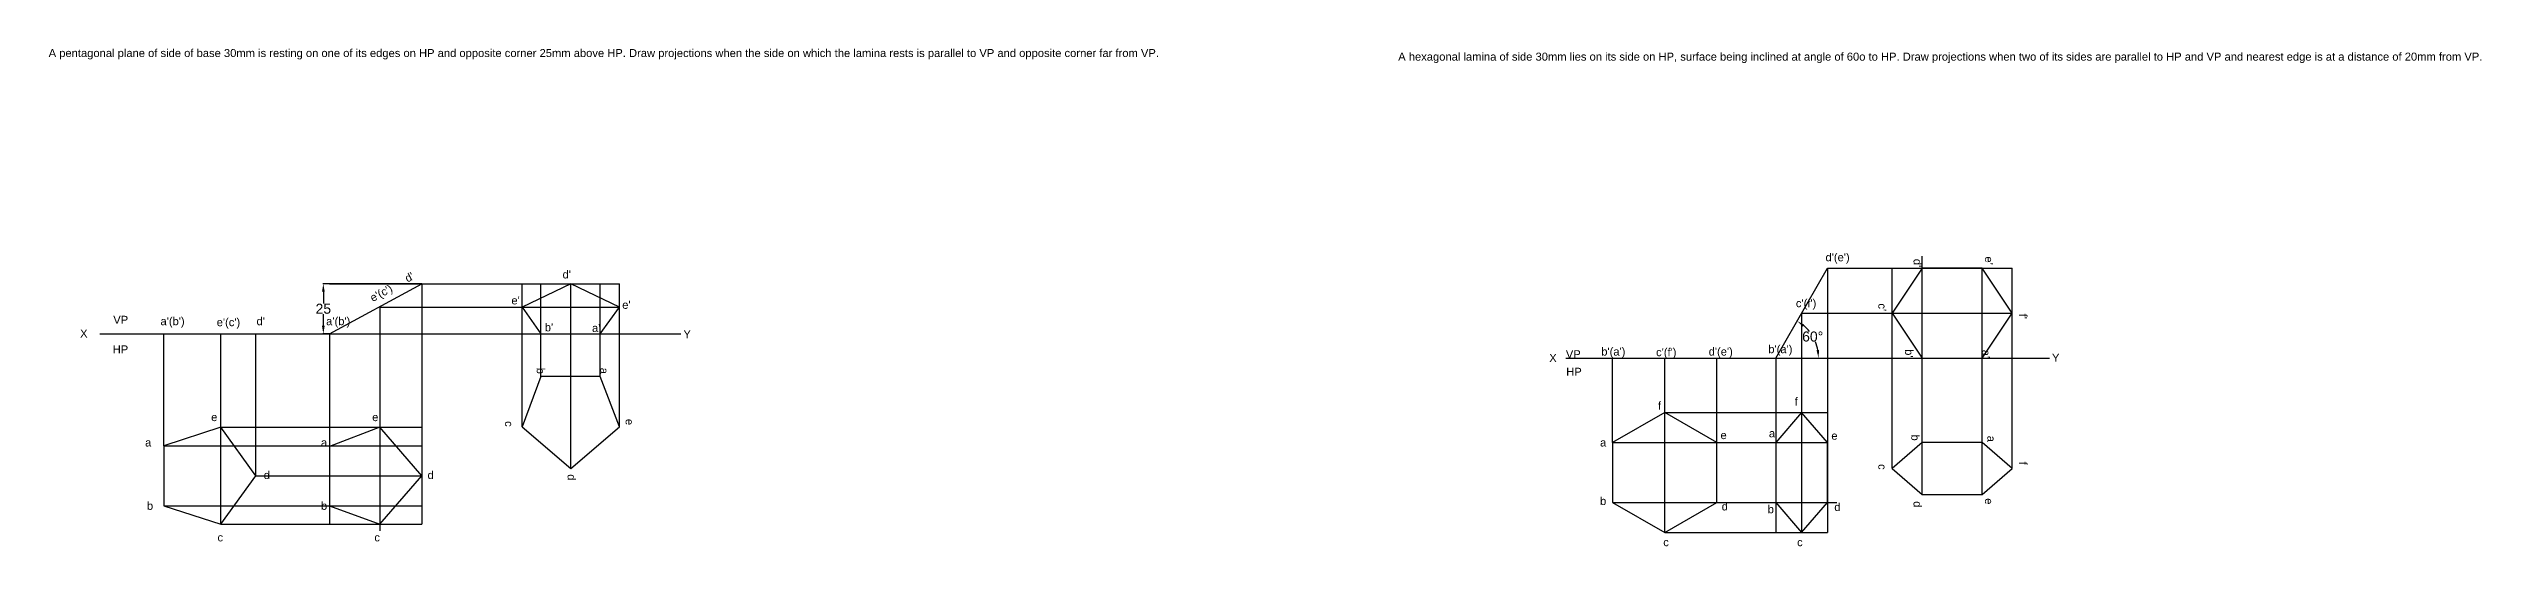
# Model space of a CAD drawing. Header units: inches. Extents: x -117 to 2874, y -258 to 227.
# Drawn here: x 1658 to 2874, y -22 to 227 of the extents above; entities that cross this region are included whole.
import ezdxf

# ---------------------------------------------------------------- set-up
doc = ezdxf.new("R2010")
doc.units = ezdxf.units.IN
doc.header["$MEASUREMENT"] = 0
doc.styles.get("Standard").update_dxf_attribs({"font": 'arial.ttf'})
doc.dimstyles.get("Standard").update_dxf_attribs({"dimtxt": 5, "dimasz": 4, "dimexe": 0.18, "dimexo": 0.0625, "dimgap": 0.09, "dimtad": 0, "dimtih": 1, "dimtoh": 1, "dimdec": 0, "dimzin": 0, "dimdsep": 46, "dimtxsty": 'Standard', "dimcen": 0.09, "dimadec": 0, "dimazin": 0, "dimtfac": 1, "dimtdec": 0, "dimtofl": 0, "dimtmove": 0, "dimatfit": 3, "dimfxl": 1, "dimtolj": 1, "dimtzin": 0, "dimarcsym": 0})

# ---------------------------------------------------------------- blocks, each defined once
blk = doc.blocks.new('*D2')
at = {"color": 0, "lineweight": -2, "transparency": 16777216}
for p, q in [((1844.3, 109.2), (1794.9, 109.2)), ((1795.1, 105.2), (1795.1, 99.4)), ((1795.1, 88.2), (1795.1, 94.1)), ((1798.1, 84.2), (1794.9, 84.2))]:
    blk.add_line(p, q, dxfattribs=at)
at = {"color": 0, "transparency": 16777216}
for points in [[(1794.4, 105.2), (1795.8, 105.2), (1795.1, 109.2)], [(1794.4, 88.2), (1795.8, 88.2), (1795.1, 84.2)]]:
    blk.add_solid(points, dxfattribs=at)
at = {"layer": 'Defpoints', "color": 0, "transparency": 16777216}
for p in [(1795.1, 109.2), (1844.3, 109.2), (1798.2, 84.2)]:
    blk.add_point(p, dxfattribs=at)
at = {"color": 0, "transparency": 16777216, "insert": (1795.1, 96.7), "char_height": 5, "attachment_point": 5}
blk.add_mtext('\\A1;25', dxfattribs=at)
blk = doc.blocks.new('*D3')
at = {"color": 0, "lineweight": -2, "transparency": 16777216}
for start, end in [(38.5498, 49.3014), (10.6986, 22.136)]:
    blk.add_arc((2521.1, 72), 21.5, start, end, dxfattribs=at)
at = {"color": 0, "transparency": 16777216}
for points in [[(2534.7, 87.8), (2535.4, 88.8), (2531.8, 90.6)], [(2542.8, 76.1), (2541.5, 76), (2542.5, 72)]]:
    blk.add_solid(points, dxfattribs=at)
at = {"layer": 'Defpoints', "color": 0, "transparency": 16777216}
for p in [(2547, 117), (2541.2, 79.4), (2416.2, 72), (2521.1, 72), (2804.9, 72)]:
    blk.add_point(p, dxfattribs=at)
at = {"color": 0, "transparency": 16777216, "insert": (2539.6, 82.8), "char_height": 5, "attachment_point": 5}
blk.add_mtext('\\A1;60°', dxfattribs=at)

msp = doc.modelspace()

# ---------------------------------------------------------------- linework, layer by layer
for p, q in [((2594.3, 29.8), (2594.3, 123)), ((2547, 117), (2547, -15.2)), ((2547, 117), (2639.3, 117)), ((2579.3, 16.8), (2579.3, 117)), ((2624.3, 29.8), (2624.3, 117)), ((2639.3, 16.8), (2639.3, 117)), ((1798.2, 109.2), (1844.3, 109.2)), ((1823.4, 97.6), (1823.4, -14.4)), ((1823.4, 97.6), (1943.1, 97.6)), ((1844.3, 109.2), (1844.3, -11.1)), ((1844.3, 109.2), (1943.1, 109.2)), ((1894.5, 37.7), (1894.5, 109.2)), ((1903.8, 62.9), (1903.8, 109.2)), ((1918.8, 16.8), (1918.8, 109.2)), ((1933.4, 62.9), (1933.4, 109.2)), ((1943.1, 37.7), (1943.1, 109.2)), ((2534, 94.5), (2534, -15.2)), ((2534, 94.5), (2639.3, 94.5)), ((1683.3, 84.2), (1973.8, 84.2)), ((1715.3, 28.1), (1715.3, 84.2)), ((1743.8, 37.4), (1743.8, 84.2)), ((1761.4, 13.1), (1761.4, 84.2)), ((1798.2, 84.2), (1798.2, -11.1)), ((1903.8, 62.9), (1894.5, 37.7)), ((1933.4, 62.9), (1903.8, 62.9)), ((1943.1, 37.7), (1933.4, 62.9)), ((2416.2, 72), (2657.9, 72)), ((2439.6, 29.8), (2439.6, 72)), ((2439.6, 72), (2491.6, 72)), ((2465.6, -15.2), (2465.6, 72)), ((2491.6, 29.8), (2491.6, 72)), ((2521.1, 72), (2521.1, -15.2)), ((1743.8, -11.1), (1743.8, 37.4)), ((1743.8, 37.4), (1844.3, 37.4)), ((1823.4, 37.4), (1798.2, 27.8)), ((1844.3, 13.1), (1823.4, 37.4)), ((1894.5, 37.7), (1918.8, 16.8)), ((1918.8, 16.8), (1943.1, 37.7)), ((2465.6, 44.8), (2547, 44.8)), ((2534, 44.8), (2521.1, 29.8)), ((2547, 29.8), (2534, 44.8)), ((1715.3, 28.1), (1844.3, 28.1)), ((1798.2, 27.8), (1798.2, -1.9)), ((2439.6, 29.8), (2547, 29.8)), ((2521.1, 29.8), (2521.1, -0.2)), ((2547, -0.2), (2547, 29.8)), ((2594.3, 29.8), (2579.3, 16.8)), ((2624.3, 29.8), (2594.3, 29.8)), ((2594.3, 3.8), (2594.3, 29.8)), ((2639.3, 16.8), (2624.3, 29.8)), ((2624.3, 3.8), (2624.3, 29.8)), ((1761.4, 13.1), (1844.3, 13.1)), ((1823.4, -11.1), (1844.3, 13.1)), ((2579.3, 16.8), (2594.3, 3.8)), ((2624.3, 3.8), (2639.3, 16.8)), ((2594.3, 3.8), (2624.3, 3.8)), ((1715.3, -1.9), (1844.3, -1.9)), ((1743.8, -11.1), (1844.3, -11.1)), ((1798.2, -1.9), (1823.4, -11.1)), ((2439.6, -0.2), (2551.6, -0.2)), ((2521.1, -0.2), (2534, -15.2)), ((2534, -15.2), (2547, -0.2)), ((2465.6, -15.2), (2547, -15.2))]:
    msp.add_line(p, q)
at = {"lineweight": 30}
for p, q in [((2521.1, 72), (2547, 117)), ((2594.3, 117), (2579.3, 94.5)), ((2624.3, 117), (2594.3, 117)), ((2639.3, 94.5), (2624.3, 117)), ((1798.2, 84.2), (1844.3, 109.2)), ((1918.8, 109.2), (1894.5, 97.6)), ((1894.5, 97.6), (1903.8, 84.2)), ((1943.1, 97.6), (1918.8, 109.2)), ((1933.4, 84.2), (1943.1, 97.6)), ((2579.3, 94.5), (2594.3, 72)), ((2624.3, 72), (2639.3, 94.5)), ((1715.3, 84.2), (1761.4, 84.2)), ((1903.8, 84.2), (1933.4, 84.2)), ((2439.6, 72), (2491.6, 72)), ((2594.3, 72), (2624.3, 72))]:
    msp.add_line(p, q, dxfattribs=at)
for points in [[(1715.3, 28.1), (1715.3, -1.9), (1743.8, -11.1), (1761.4, 13.1), (1743.8, 37.4)], [(2439.6, 29.8), (2439.6, -0.2), (2465.6, -15.2), (2491.6, -0.2), (2491.6, 29.8), (2465.6, 44.8)]]:
    msp.add_lwpolyline(points, close=True, dxfattribs=at)

# ---------------------------------------------------------------- texts
at = {"char_height": 4, "attachment_point": 1}
for s, insert, width in [('A pentagonal plane of side of base 30mm is resting on one of its edges on HP and opposite corner 25mm above HP. Draw projections when the side on which the lamina rests is parallel to VP and opposite corner far from VP.', (1657.8, 226.7), 582.313), ('A hexagonal lamina of side 30mm lies on its side on HP, surface being inclined at angle of 60o to HP. Draw projections when two of its sides are parallel to HP and VP and nearest edge is at a distance of 20mm from VP.', (2332.4, 224.9), 568.607)]:
    msp.add_mtext(s, dxfattribs=dict(at, insert=insert, width=width))
for s, insert in [("d'(e')", (2546, 124.5)), ("d'", (1914.7, 115.9)), ("e'", (1889.1, 102.9)), ("e'", (1944.5, 100.7)), ("c'(f')", (2531.2, 101.5)), ('X', (1673.5, 86.3)), ('VP', (1690.1, 93.2)), ("a'(b')", (1713.7, 92.5)), ("e'(c')", (1741.8, 92)), ("d'", (1761.7, 92.5)), ("a'(b')", (1796.5, 92.5)), ("b'", (1905.8, 89.4)), ("a'", (1929.4, 89.1)), ('Y', (1975.1, 86)), ('HP', (1689.8, 78.4)), ('X', (2407.9, 74.1)), ('VP', (2416.2, 76)), ("b'(a')", (2433.9, 77.3)), ("c'(f')", (2461.3, 77)), ("d'(e')", (2487.6, 77.3)), ("b'(a')", (2517.4, 78.5)), ('Y', (2659.2, 74.2)), ('HP', (2416.4, 67.2)), ('f', (2462.2, 50.2)), ('f', (2530.6, 52.3)), ('e', (1739, 44.5)), ('e', (1819.5, 44.5)), ('a', (1706, 31.8)), ('a', (1793.9, 31.8)), ('a', (2433.3, 31.8)), ('e', (2493.5, 35.5)), ('a', (2517.7, 36.4)), ('e', (2548.9, 35.2)), ('d', (1765.3, 15.5)), ('d', (1847.2, 15.5)), ('b', (1706.9, 0.1)), ('b', (1793.9, 0.1)), ('b', (2433.3, 2.5)), ('d', (2494.1, -0.2)), ('b', (2517.1, -1.6)), ('d', (2550.4, -0.5)), ('c', (1742.2, -15.7)), ('c', (1820.6, -15.7)), ('c', (2464.9, -18.1)), ('c', (2531.8, -18.1))]:
    msp.add_mtext_dynamic_manual_height_columns(s, width=25.429, gutter_width=20, heights=[0], dxfattribs=dict(at, insert=insert))
for s, insert, rotation in [("e'", (2629.7, 122.9), 270), ("d'", (1835.3, 113.3), 28), ("d'", (2594, 121.7), 270), ("e'(c')", (1817.9, 103.6), 28), ("c'", (2576.4, 99.4), 270), ("f'", (2646.8, 94.3), 270), ("b'", (2589.8, 76.5), 270), ("a'", (2628.3, 76.2), 270), ('b', (1905.8, 67.2), 270), ('a', (1937.5, 67.2), 270), ('c', (1889.9, 40.5), 270), ('e', (1950.2, 41.6), 270), ('b', (2592.9, 33.8), 270), ('a', (2630.9, 33.2), 270), ('d', (1921.2, 13.9), 270), ('c', (2576.4, 19), 270), ('f', (2646.8, 20.2), 270), ('d', (2594, 0.4), 270), ('e', (2629.7, 1.9), 270)]:
    msp.add_mtext_dynamic_manual_height_columns(s, width=25.429, gutter_width=20, heights=[0], dxfattribs=dict(at, insert=insert, rotation=rotation))

# ---------------------------------------------------------------- dimensions: what is measured, and where the dimension line sits
dim = msp.add_angular_dim_2l(base=(2541.2, 79.4), line1=((2521.1, 72), (2547, 117)), line2=((2416.2, 72), (2804.9, 72)), dimstyle='Standard')
dim.commit()
dim.dimension.update_dxf_attribs({"geometry": '*D3', "text_midpoint": (2539.6, 82.8)})
dim = msp.add_linear_dim(base=(1795.1, 109.2), p1=(1798.2, 84.2), p2=(1844.3, 109.2), angle=90, dimstyle='Standard')
dim.commit()
dim.dimension.update_dxf_attribs({"geometry": '*D2', "text_midpoint": (1795.1, 96.7)})

doc.saveas('drawing.dxf')
